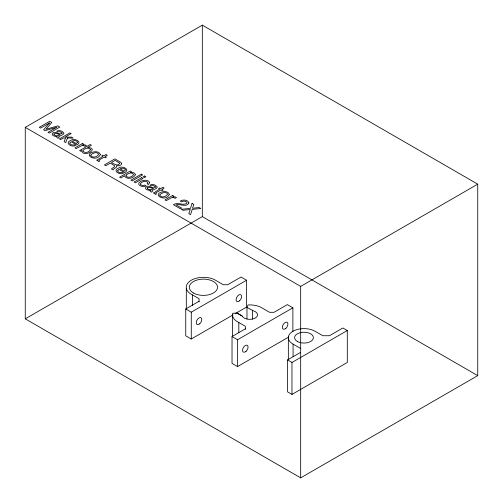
<?xml version="1.0" encoding="UTF-8"?>
<svg xmlns="http://www.w3.org/2000/svg" width="503" height="503" viewBox="0 0 503 503"><rect width="100%" height="100%" fill="white"/><g stroke="black" fill="none" stroke-linecap="round" stroke-linejoin="round"><path stroke-width="0.75" d="M246.973 318.952L246.973 307.452L248.029 304.944A17.215 9.941 0 0 1 260.636 307.144L269.589 312.313L274.016 312.313L287.351 304.611L292.884 307.805L292.884 331.565M25.263 127.372L202.319 25.15L477.737 184.161L477.737 375.628L300.681 477.85L25.263 318.839L25.263 127.372L300.681 286.383L477.737 184.161M25.263 318.839L202.319 216.617L477.737 375.628M233.096 314.853L191.272 339.003L185.739 335.809L185.739 308.98L199.075 301.278M185.739 308.98L191.272 312.174L246.589 280.234L246.589 307.063L235.121 313.683M288.835 336.972L237.561 366.574L232.028 363.38L232.028 336.551L245.363 328.849M232.028 336.551L237.561 339.745L292.884 307.805M293.079 356.583L293.079 344.121A15.65 9.035 0 0 1 292.777 331.345A15.65 9.035 0 0 1 314.903 331.169L322.8 335.727L329.44 335.727L342.87 327.975L347.296 330.528L347.296 362.468L291.973 394.409L287.546 391.856L287.546 359.915L300.675 352.333M287.546 359.915L291.973 362.468L347.296 330.528M246.973 307.452L253.644 310.917A7.822 4.514 0 0 1 255.266 318.028A7.822 4.514 0 0 1 242.955 317.091L242.176 315.997L237.133 313.13L232.744 313.224A17.215 9.941 0 0 0 238.824 322.517L245.363 326.296L245.363 329.364M246.589 280.234L241.063 277.04L227.721 284.736L223.294 284.736L214.347 279.567A17.215 9.941 0 0 0 190.121 280.963A17.215 9.941 0 0 0 192.536 294.947L192.536 305.679M293.079 344.121L300.675 348.504M192.536 294.947L199.075 298.725L199.075 301.787M237.133 313.13L242.257 316.117M300.681 286.383L300.681 477.85M291.973 362.468L291.973 394.409M288.345 337.771L288.345 359.582M252.512 310.647L252.512 319.078M238.824 322.517L238.824 332.483M237.561 339.745L237.561 366.574M232.606 315.815L232.606 336.513M202.319 25.15L202.319 216.617M191.272 312.174L191.272 339.003M186.311 288.244L186.311 308.943M149.63 182.652L148.442 184.463L147.197 183.74L147.851 182.765L147.668 182.256C145.524 180.3 141.871 181.608 140.356 183.721A2.226 1.283 0 0 0 140.658 184.746L142.846 185.506L144.833 185.104L146.077 185.827L144.386 186.368A3.703 2.138 0 0 1 142.022 186.406C132.082 183.526 147.335 176.591 149.63 182.652M96.897 160.161L98.751 161.62L99.764 161.035L98.871 160.457L99.135 159.992L104.121 157.118L105.341 157.823L106.385 157.213L105.165 156.508L107.296 155.282L106.001 154.534L103.87 155.76L102.838 155.163L101.788 155.773L102.819 156.37L96.897 160.161M153.692 192.951L155.553 194.416L156.565 193.831L155.672 193.253L155.936 192.787L160.922 189.908L162.136 190.612L163.186 190.008L161.966 189.304L164.097 188.072L162.802 187.323L160.671 188.556L159.633 187.959L158.59 188.562L159.621 189.159L153.692 192.951M69.798 143.122C70.03 145.04 72.834 145.248 74.331 144.757L75.588 145.486C71.703 147.725 64.038 142.953 70.942 140.318C74.262 137.589 83.121 142.016 76.708 144.965L71.118 141.733L69.798 143.122M117.677 170.769C117.903 172.68 120.707 172.887 122.204 172.397L123.468 173.126C119.576 175.365 111.911 170.592 118.815 167.958C122.135 165.229 130.994 169.656 124.587 172.604L118.991 169.373L117.677 170.769M62.083 133.018L62.045 133.44C59.228 135.483 55.569 130.277 52.563 133.182C50.746 135.584 55.431 136.703 57.147 136.432L56.663 136.973L57.16 137.797L58.172 138.237L59.115 137.684C56.355 136.395 63.718 135.401 63.9 133.402L63.831 133.025C62.328 130.868 59.04 129.843 56.682 131.208L57.876 131.899L60.046 131.654L62.083 133.018M155.402 186.89L155.364 187.317C152.547 189.361 148.888 184.148 145.883 187.059C144.059 189.461 148.75 190.58 150.466 190.31L149.982 190.844L150.479 191.674L151.491 192.108L152.434 191.561C149.674 190.272 157.037 189.279 157.219 187.279L157.15 186.902C155.647 184.746 152.359 183.721 150.001 185.085L151.196 185.777L153.365 185.532L155.402 186.89M90.829 155.157L90.785 155.54C92.401 158.42 97.368 156.974 98.594 154.44L98.186 153.597L97.035 152.918A2.471 1.427 0 0 0 95.029 152.736L92.332 153.673L90.829 155.157M159.809 194.982L159.759 195.359C161.375 198.245 166.342 196.799 167.568 194.259L167.166 193.416L166.009 192.743A2.471 1.427 0 0 0 164.003 192.555L161.306 193.498L159.809 194.982M121.619 163.607L121.116 164.745L119.425 165.713L116.4 165.871L116.375 167.229L113.552 169.153L113.131 169.926L111.389 168.92L114.445 166.763L114.653 165.839L110.346 163.129L105.85 165.72L104.435 164.902L114.904 158.86L120.758 162.337L121.619 163.607M90.49 149.643C89.503 152.195 84.85 153.685 83.02 151.145L82.995 150.68C84.271 148.297 88.949 146.926 90.49 149.643M81.8 150.711C83.202 158.458 100.204 148.222 87.597 147.436L91.395 145.241L90.15 144.524L79.637 150.592L80.826 151.271L81.8 150.711M100.304 154.584C96.777 163.142 80.857 153.899 95.029 151.724A4.458 2.572 0 0 1 97.94 152.17L99.443 153.019L100.304 154.584M169.278 194.41C165.757 202.967 149.831 193.718 164.003 191.542A4.458 2.572 0 0 1 166.914 191.989L168.417 192.844L169.278 194.41M53.959 133.993L53.884 134.383C55.192 136.269 58.279 136.124 59.958 134.741L56.015 133.37L53.959 133.993M147.278 187.871L147.203 188.26C148.511 190.147 151.598 190.002 153.277 188.619L149.334 187.248L147.278 187.871M77.481 142.223L76.412 143.613L72.168 141.167C73.778 140.337 76.72 140.205 77.481 142.223M125.354 169.863L124.285 171.253L120.047 168.807C121.651 167.977 124.593 167.845 125.354 169.863M119.626 163.525C117.897 166.757 113.483 163.827 111.528 162.444L115.105 160.382L119.167 162.79L119.626 163.525M188.933 202.954C186.506 207.827 180.024 203.52 176.031 204.84L181.608 208.06L180.395 208.758L173.384 204.715C177.534 201.665 182.828 206.023 186.82 203.313L186.802 202.143L185.462 201.288L183.312 201.125L181.526 201.81L180.225 201.055C182.834 199.351 187.896 199.616 188.933 202.954M135.294 174.843C133.653 178.345 127.416 179.76 124.819 176.534L124.794 175.666L120.896 177.924L119.607 177.182L130.252 171.033L131.503 171.756L130.491 172.34C132.27 172.177 135.144 172.636 135.294 174.843M192.058 203.401L190.467 208.374L181.35 209.311L183.061 210.298L190.266 209.487L188.782 213.605L190.543 214.618L192.228 209.393L200.848 208.475L199.157 207.5L192.498 208.28L193.831 204.425L192.058 203.401M67.452 138.036L65.761 142.575L64.12 141.632L65.591 138.029L63.529 137.979L60.662 139.633L59.429 138.922L69.904 132.874L71.137 133.591L65.057 137.099L71.589 137.124L73.231 138.073L67.452 138.036M126.196 175.107L126.014 176.025C127.888 178.439 132.113 177.062 133.484 174.767L133.471 174.302C131.704 171.881 127.913 173.284 126.196 175.107M49.464 122.971L43.642 129.805L45.044 130.617L56.864 127.24L48.005 132.327L49.351 133.1L59.826 127.058L57.814 125.895L45.974 129.284L51.815 122.436L49.784 121.261L39.316 127.309L40.668 128.089L49.464 122.971M82.549 143.456L74.916 147.863L76.198 148.599L81.486 145.7L83.649 145.631L85.045 146.298L86.397 145.518L85.164 144.927L82.448 144.921L83.768 144.154L82.549 143.456M141.381 174.145L130.906 180.187L132.195 180.929L142.663 174.881L141.381 174.145M141.714 177.653L134.119 182.042L135.42 182.796L143.022 178.408L141.714 177.653M144.587 175.993L143.135 176.836L144.436 177.584L145.895 176.748L144.587 175.993M172.623 195.46L164.99 199.867L166.273 200.603L171.561 197.704L173.724 197.635L175.119 198.308L176.471 197.522L175.239 196.931L172.523 196.924L173.843 196.164L172.623 195.46M297.443 341.531A9.387 5.42 0 0 0 313.092 338.972A9.387 5.42 0 0 0 301.435 332.426A9.387 5.42 0 0 0 297.443 341.531M285.855 328.365A3.911 2.257 -60 0 0 287.094 322.304A3.911 2.257 -60 0 0 282.466 326.409A3.911 2.257 -60 0 0 285.855 328.365M246.024 351.358A3.911 2.257 -60 0 0 247.262 345.303A3.911 2.257 -60 0 0 242.635 349.403A3.911 2.257 -60 0 0 246.024 351.358M193.485 293.01A14.084 8.13 0 0 0 217.044 289.363A14.084 8.13 0 0 0 199.798 279.404A14.084 8.13 0 0 0 193.485 293.01M239.56 300.788A3.911 2.257 -60 0 0 240.805 294.733A3.911 2.257 -60 0 0 236.177 298.832A3.911 2.257 -60 0 0 239.56 300.788M199.729 323.787A3.911 2.257 -60 0 0 200.974 317.726A3.911 2.257 -60 0 0 196.34 321.832A3.911 2.257 -60 0 0 199.729 323.787"/></g></svg>
